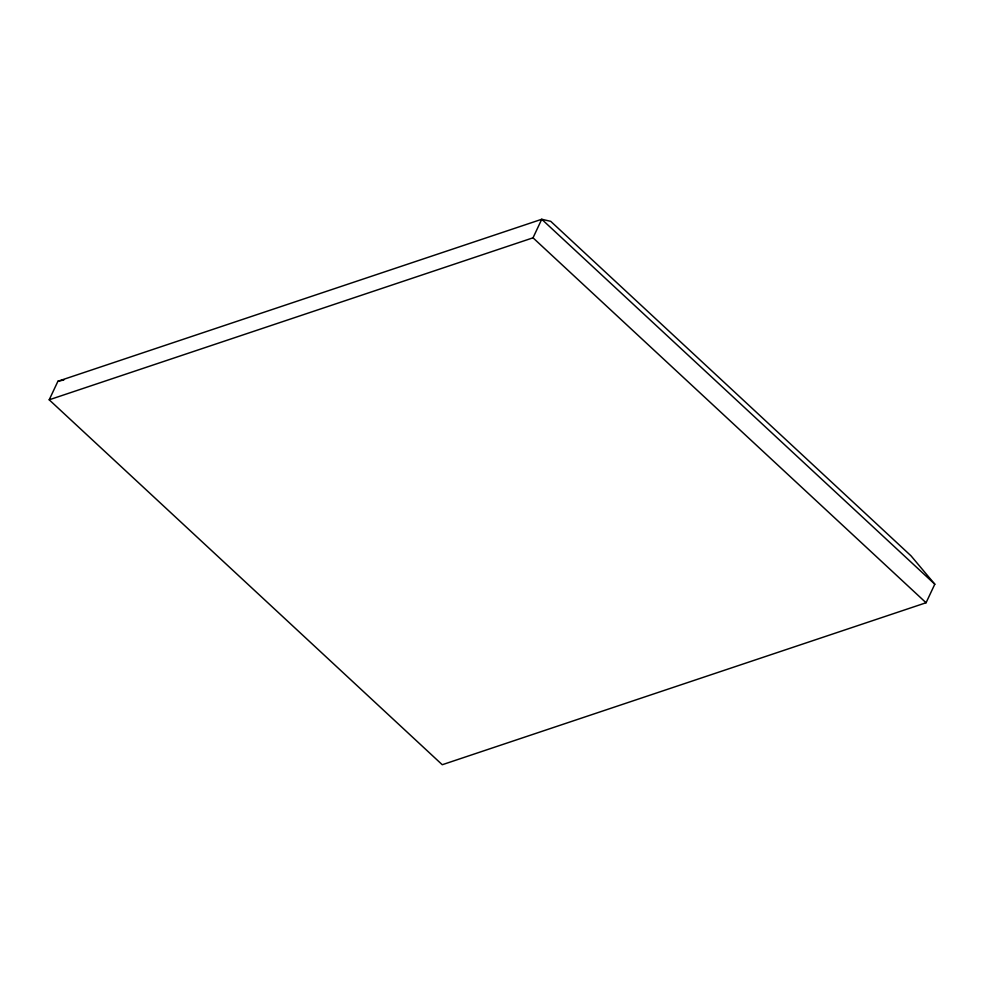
<?xml version="1.0" encoding="UTF-8"?>
<svg xmlns="http://www.w3.org/2000/svg" width="984" height="984" viewBox="0 0 984 984"><rect width="100%" height="100%" fill="white"/><g stroke="black" fill="none" stroke-linecap="round" stroke-linejoin="round"><path stroke-width="1.48" d="M49.2 399.799L57.933 381.251L541.741 219.272L550.72 221.326L911.024 555.837L934.8 584.201L926.067 602.749L442.259 764.728L49.2 399.799L533.02 237.82L541.741 219.272L934.8 584.201M57.933 381.251L63.825 380.008M533.02 237.82L926.067 602.749"/></g></svg>
